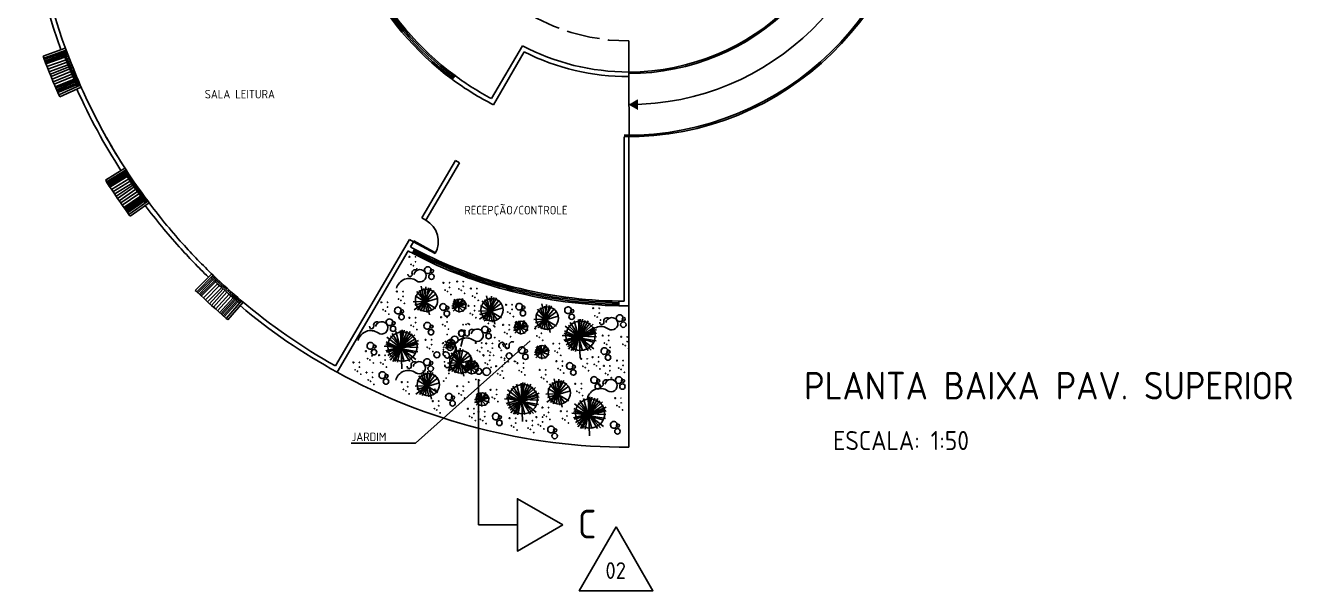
# Model space of a CAD drawing. Extents: x 115 to 1469, y 94 to 338.
# Drawn here: x 184.39 to 225.22, y 285.01 to 303.24 of the extents above; entities that cross this region are included whole.
import ezdxf

# ---------------------------------------------------------------- set-up
doc = ezdxf.new("R2010")
doc.units = 0
doc.linetypes.add('ACAD_ISO02W100', pattern=[15, 12, -3])
doc.layers.get('0').update_dxf_attribs({"linetype": 'CONTINUOUS'})
for name, color, linetype in [('1', 7, 'CONTINUOUS'), ('PAREDE', 6, 'CONTINUOUS'), ('PROJ', 1, 'CONTINUOUS')]:
    doc.layers.add(name, color=color, linetype=linetype)
doc.styles.get("Standard").update_dxf_attribs({"font": 'ISOCP'})

msp = doc.modelspace()

# ---------------------------------------------------------------- hatches: boundary and pattern name
msp.add_hatch(color=2).paths.add_polyline_path([(203.841, 300.68), (204.144, 300.511), (204.139, 300.858)])

# ---------------------------------------------------------------- linework, layer by layer
at = {"color": 1}
msp.add_line((203.845, 301.585), (203.861, 299.644), dxfattribs=at)
at = {"color": 3}
for p, q in [((196.906, 296.263), (196.921, 296.29)), ((196.906, 296.263), (197.608, 295.879)), ((196.921, 296.29), (197.622, 295.905)), ((197.608, 295.879), (197.622, 295.905)), ((197.157, 294.827), (197.345, 293.978)), ((197.309, 294.809), (197.237, 294.013)), ((197.246, 294.756), (197.425, 293.906)), ((197.264, 294.362), (197.47, 294.764)), ((197.291, 294.326), (197.389, 294.773)), ((197.255, 294.335), (196.898, 294.326)), ((197.64, 294.586), (196.924, 294.067)), ((197.684, 294.434), (196.951, 294.219)), ((196.96, 294.514), (197.631, 294.112)), ((197.014, 294.657), (197.506, 294.049)), ((197.559, 294.684), (197.041, 294.058)), ((197.255, 294.326), (197.103, 294.702)), ((197.273, 294.326), (197.13, 294.022)), ((198.544, 294.379), (198.187, 294.021)), ((198.187, 294.361), (198.518, 294.012)), ((198.223, 294.405), (198.366, 294.191)), ((198.321, 294.423), (198.375, 293.976)), ((198.348, 294.414), (198.375, 294.244)), ((198.5, 294.432), (198.357, 294.182)), ((198.589, 294.325), (198.384, 294.182)), ((199.123, 294.351), (199.615, 293.743)), ((199.668, 294.378), (199.15, 293.752)), ((199.364, 294.02), (199.212, 294.395)), ((199.266, 294.521), (199.454, 293.671)), ((199.418, 294.503), (199.347, 293.707)), ((199.355, 294.449), (199.534, 293.6)), ((199.373, 294.056), (199.579, 294.458)), ((199.4, 294.02), (199.499, 294.467)), ((198.625, 294.262), (198.142, 294.11)), ((198.142, 294.2), (198.366, 294.182)), ((198.169, 294.271), (198.616, 294.11)), ((199.364, 294.029), (199.007, 294.02)), ((199.749, 294.279), (199.034, 293.761)), ((199.794, 294.127), (199.06, 293.913)), ((199.069, 294.208), (199.74, 293.805)), ((199.382, 294.02), (199.239, 293.716)), ((201.531, 294.014), (200.815, 293.495)), ((200.851, 293.942), (201.522, 293.54)), ((200.905, 294.085), (201.396, 293.477)), ((201.45, 294.112), (200.931, 293.486)), ((201.146, 293.754), (200.994, 294.13)), ((201.048, 294.255), (201.235, 293.406)), ((201.2, 294.237), (201.128, 293.441)), ((201.137, 294.183), (201.316, 293.334)), ((201.155, 293.79), (201.361, 294.192)), ((201.182, 293.754), (201.28, 294.201)), ((200.61, 293.555), (200.128, 293.403)), ((200.154, 293.564), (200.601, 293.403)), ((200.53, 293.671), (200.172, 293.314)), ((200.172, 293.653), (200.503, 293.305)), ((200.208, 293.698), (200.351, 293.483)), ((200.306, 293.716), (200.36, 293.269)), ((200.333, 293.707), (200.36, 293.537)), ((200.485, 293.725), (200.342, 293.474)), ((200.575, 293.618), (200.369, 293.474)), ((201.146, 293.763), (200.788, 293.754)), ((201.575, 293.862), (200.842, 293.647)), ((201.164, 293.754), (201.021, 293.45)), ((201.792, 293.537), (202.722, 292.812)), ((202.695, 293.608), (201.881, 292.875)), ((202.606, 293.635), (201.899, 292.795)), ((201.908, 293.573), (202.632, 292.768)), ((201.962, 293.653), (202.534, 292.75)), ((201.989, 292.75), (202.543, 293.716)), ((202.445, 293.725), (202.051, 292.75)), ((202.087, 293.716), (202.355, 292.741)), ((202.355, 293.76), (202.132, 292.723)), ((202.284, 293.769), (202.221, 293.188)), ((202.23, 293.751), (202.275, 292.508)), ((196.048, 293.188), (196.978, 292.464)), ((196.987, 293.143), (196.084, 292.589)), ((196.951, 293.26), (196.137, 292.527)), ((196.861, 293.287), (196.155, 292.446)), ((196.164, 293.224), (196.888, 292.419)), ((196.218, 293.305), (196.79, 292.401)), ((196.245, 292.401), (196.799, 293.367)), ((196.701, 293.376), (196.307, 292.401)), ((196.343, 293.367), (196.611, 292.392)), ((196.611, 293.412), (196.388, 292.375)), ((196.54, 293.421), (196.477, 292.839)), ((196.486, 293.403), (196.531, 292.16)), ((197.941, 292.835), (198.156, 293.103)), ((198.066, 293.13), (198.183, 292.799)), ((198.156, 293.103), (198.075, 292.817)), ((198.576, 293.425), (198.433, 292.888)), ((200.128, 293.492), (200.351, 293.474)), ((202.802, 293.197), (201.703, 293.242)), ((202.793, 293.063), (201.747, 293.251)), ((202.785, 293.358), (201.756, 293.09)), ((201.765, 293.313), (202.731, 293.009)), ((201.774, 293.385), (202.472, 293.063)), ((202.811, 293.313), (201.783, 293.045)), ((202.731, 293.492), (201.828, 292.938)), ((202.811, 293.43), (202.302, 293.215)), ((197.058, 292.848), (195.958, 292.893)), ((197.049, 292.714), (196.003, 292.902)), ((197.04, 293.009), (196.012, 292.741)), ((196.021, 292.965), (196.987, 292.661)), ((196.03, 293.036), (196.727, 292.714)), ((197.067, 292.965), (196.039, 292.696)), ((197.067, 293.081), (196.557, 292.866)), ((198.254, 293.049), (197.941, 292.835)), ((197.959, 293.032), (198.263, 292.924)), ((198.031, 292.084), (198.263, 292.79)), ((198.665, 292.701), (198.147, 292.075)), ((198.361, 292.343), (198.209, 292.718)), ((198.263, 292.844), (198.451, 291.994)), ((198.415, 292.826), (198.344, 292.03)), ((198.352, 292.772), (198.531, 291.923)), ((198.397, 292.343), (198.496, 292.79)), ((201.291, 292.763), (200.808, 292.611)), ((200.808, 292.7), (201.032, 292.682)), ((200.835, 292.772), (201.282, 292.611)), ((201.211, 292.879), (200.853, 292.521)), ((200.853, 292.861), (201.184, 292.512)), ((200.889, 292.906), (201.032, 292.691)), ((200.987, 292.924), (201.041, 292.477)), ((201.014, 292.915), (201.041, 292.745)), ((201.166, 292.933), (201.023, 292.682)), ((201.255, 292.825), (201.05, 292.682)), ((198.361, 292.352), (198.004, 292.343)), ((198.746, 292.602), (198.031, 292.084)), ((198.791, 292.45), (198.057, 292.236)), ((198.066, 292.531), (198.737, 292.128)), ((198.12, 292.674), (198.612, 292.066)), ((198.379, 292.343), (198.236, 292.039)), ((198.737, 292.128), (198.746, 292.602)), ((197.075, 291.94), (197.567, 291.332)), ((197.621, 291.967), (197.102, 291.341)), ((197.317, 291.609), (197.165, 291.985)), ((197.218, 292.11), (197.406, 291.26)), ((197.37, 292.092), (197.299, 291.296)), ((197.308, 292.038), (197.487, 291.189)), ((197.326, 291.645), (197.531, 292.047)), ((197.352, 291.609), (197.451, 292.056)), ((197.701, 291.869), (196.986, 291.35)), ((197.746, 291.717), (197.013, 291.502)), ((197.022, 291.797), (197.692, 291.395)), ((199.936, 291.489), (200.865, 290.764)), ((200.839, 291.56), (200.025, 290.827)), ((200.749, 291.587), (200.043, 290.746)), ((200.052, 291.524), (200.776, 290.72)), ((200.105, 291.605), (200.678, 290.702)), ((200.132, 290.702), (200.687, 291.668)), ((200.588, 291.676), (200.195, 290.702)), ((200.231, 291.668), (200.499, 290.693)), ((200.499, 291.712), (200.275, 290.675)), ((200.427, 291.721), (200.365, 291.14)), ((200.374, 291.703), (200.418, 290.46)), ((201.92, 291.603), (201.204, 291.084)), ((201.24, 291.531), (201.911, 291.129)), ((201.294, 291.675), (201.785, 291.067)), ((201.839, 291.701), (201.32, 291.075)), ((201.535, 291.344), (201.383, 291.719)), ((201.437, 291.844), (201.625, 290.995)), ((201.589, 291.827), (201.517, 291.031)), ((201.526, 291.773), (201.705, 290.923)), ((201.544, 291.379), (201.75, 291.782)), ((201.571, 291.344), (201.669, 291.791)), ((199.362, 291.235), (198.879, 291.083)), ((198.879, 291.172), (199.103, 291.154)), ((198.906, 291.244), (199.353, 291.083)), ((199.282, 291.351), (198.924, 290.993)), ((198.924, 291.333), (199.255, 290.984)), ((198.96, 291.378), (199.103, 291.163)), ((199.058, 291.396), (199.112, 290.949)), ((199.085, 291.387), (199.112, 291.217)), ((199.237, 291.405), (199.094, 291.154)), ((199.327, 291.297), (199.121, 291.154)), ((200.946, 291.149), (199.846, 291.194)), ((200.937, 291.015), (199.891, 291.202)), ((200.928, 291.31), (199.9, 291.042)), ((199.909, 291.265), (200.874, 290.961)), ((199.918, 291.337), (200.615, 291.015)), ((200.955, 291.265), (199.927, 290.997)), ((200.874, 291.444), (199.971, 290.89)), ((200.955, 291.381), (200.445, 291.167)), ((201.535, 291.353), (201.177, 291.344)), ((201.964, 291.451), (201.231, 291.236)), ((201.553, 291.344), (201.41, 291.04)), ((203.001, 291.103), (202.187, 290.369)), ((202.911, 291.129), (202.205, 290.289)), ((202.214, 291.067), (202.938, 290.262)), ((202.268, 291.147), (202.84, 290.244)), ((202.294, 290.244), (202.849, 291.21)), ((202.75, 291.219), (202.357, 290.244)), ((202.393, 291.21), (202.661, 290.235)), ((202.661, 291.255), (202.438, 290.217)), ((202.589, 291.264), (202.527, 290.682)), ((202.536, 291.246), (202.581, 290.003)), ((203.108, 290.691), (202.008, 290.736)), ((203.099, 290.557), (202.053, 290.745)), ((203.09, 290.852), (202.062, 290.584)), ((202.071, 290.808), (203.037, 290.503)), ((202.08, 290.879), (202.777, 290.557)), ((203.117, 290.808), (202.089, 290.539)), ((202.098, 291.031), (203.028, 290.307)), ((203.037, 290.986), (202.133, 290.432)), ((203.117, 290.924), (202.607, 290.709))]:
    msp.add_line(p, q, dxfattribs=at)
for p, q in [((196.973, 289.764), (200.671, 293.067)), ((198.943, 292.379), (198.585, 292.021)), ((198.585, 292.361), (198.916, 292.012)), ((198.621, 292.406), (198.764, 292.191)), ((198.719, 292.423), (198.773, 291.976)), ((198.746, 292.415), (198.773, 292.245)), ((198.898, 292.432), (198.755, 292.182)), ((198.987, 292.325), (198.782, 292.182)), ((199.023, 292.263), (198.54, 292.111)), ((198.54, 292.2), (198.764, 292.182)), ((198.567, 292.271), (199.014, 292.111)), ((197.317, 291.618), (196.959, 291.609)), ((197.335, 291.609), (197.192, 291.305)), ((194.894, 289.763), (196.973, 289.764))]:
    msp.add_line(p, q)
for centre, radius in [((197.486, 295.136), 0.0881), ((196.522, 293.833), 0.0881), ((197.982, 293.947), 0.0881), ((200.433, 293.958), 0.0881), ((202.007, 293.843), 0.0881), ((196.25, 293.456), 0.0881), ((203.67, 293.587), 0.0881), ((197.471, 293.344), 0.0881), ((195.636, 292.699), 0.0881), ((197.662, 292.615), 0.0963), ((199.991, 292.582), 0.0963), ((200.516, 292.553), 0.0881), ((203.179, 292.529), 0.0881), ((197.46, 292.17), 0.0881), ((202.062, 292.047), 0.0881), ((196.022, 291.752), 0.0881), ((202.847, 291.595), 0.0881), ((203.644, 291.592), 0.0881), ((198.167, 291.053), 0.0881), ((199.677, 290.42), 0.0881), ((201.458, 289.999), 0.0881), ((203.481, 290.149), 0.0881)]:
    msp.add_circle(centre, radius)
for centre, radius in [((197.327, 294.371), 0.359), ((198.392, 294.209), 0.204), ((199.436, 294.065), 0.359), ((201.218, 293.799), 0.359), ((200.378, 293.501), 0.204), ((202.293, 293.229), 0.472), ((196.549, 292.88), 0.472), ((198.111, 292.969), 0.144), ((198.236, 293.103), 0.114), ((198.451, 293.3), 0.0934), ((199.327, 293.219), 0.0881), ((198.433, 292.388), 0.359), ((201.059, 292.709), 0.204), ((198.791, 292.209), 0.204), ((197.388, 291.654), 0.359), ((199.014, 292.084), 0.0963), ((199.265, 292.075), 0.122), ((200.436, 291.181), 0.472), ((201.607, 291.388), 0.359), ((199.13, 291.181), 0.204), ((202.598, 290.723), 0.472)]:
    msp.add_circle(centre, radius, dxfattribs=at)
at = {"color": 1}
msp.add_arc((196.91, 296.265), 0.797, 331.0511, 59.9353, dxfattribs=at)
at = {"color": 3}
for centre, radius, start, end in [((203.783, 309.109), 14.815, 242.4026, 268.9983), ((203.783, 309.109), 14.865, 242.4026, 268.9983), ((196.794, 295.206), 0.0689, 170.851, 16.7548), ((196.958, 295.255), 0.102, 58.111, 196.7548), ((197.117, 295.165), 0.199, 235.1714, 167.5988), ((196.765, 294.659), 0.418, 55.1714, 165.94), ((199.06, 293.925), 0.00725, 90, 270), ((199.06, 293.925), 0.00725, 270, 90), ((195.558, 293.526), 0.0689, 170.851, 16.7548), ((195.722, 293.575), 0.102, 58.111, 196.7548), ((195.88, 293.485), 0.199, 235.1714, 167.5988), ((199.21, 293.428), 0.108, 124.6445, 359.4814), ((202.949, 293.11), 0.418, 55.1714, 165.94), ((202.978, 293.657), 0.0689, 170.851, 16.7548), ((203.142, 293.706), 0.102, 58.111, 196.7548), ((203.301, 293.616), 0.199, 235.1714, 167.5988), ((195.528, 292.979), 0.418, 55.1714, 165.94), ((198.606, 292.742), 0.418, 55.1714, 165.94), ((198.467, 293.316), 0.102, 350.851, 239.5136), ((198.635, 293.289), 0.0689, 170.851, 16.7548), ((198.799, 293.338), 0.102, 58.111, 196.7548), ((198.958, 293.248), 0.199, 235.1714, 167.5988), ((198.092, 292.871), 0.112, 107.7263, 345.94), ((198.111, 292.812), 0.174, 337.6562, 107.7263), ((199.76, 292.91), 0.102, 350.851, 239.5136), ((199.928, 292.883), 0.0689, 170.851, 16.7548), ((200.092, 292.933), 0.102, 58.111, 196.7548), ((196.932, 292.289), 0.102, 58.111, 196.7548), ((197.091, 292.199), 0.199, 235.1714, 167.5988), ((197.999, 292.28), 0.0802, 174.4015, 75.4758), ((196.739, 291.693), 0.418, 55.1714, 165.94), ((196.768, 292.239), 0.0689, 170.851, 16.7548), ((197.885, 291.768), 0.00725, 90, 270), ((197.885, 291.768), 0.00725, 270, 90), ((202.922, 291.115), 0.418, 55.1714, 165.94), ((202.952, 291.662), 0.0689, 170.851, 16.7548), ((203.116, 291.711), 0.102, 58.111, 196.7548), ((203.274, 291.621), 0.199, 235.1714, 167.5988)]:
    msp.add_arc(centre, radius, start, end, dxfattribs=at)
at = {"linetype": 'Continuous'}
for centre, radius, start, end in [((196.776, 295.772), 0.0145, 90, 270), ((196.776, 295.772), 0.0145, 270, 90), ((196.972, 295.772), 0.00725, 90, 270), ((196.972, 295.619), 0.00725, 90, 270), ((196.972, 295.772), 0.00725, 270, 90), ((196.972, 295.619), 0.00725, 270, 90), ((196.83, 295.532), 0.00725, 90, 270), ((196.83, 295.532), 0.00725, 270, 90), ((196.906, 295.489), 0.00725, 90, 270), ((196.906, 295.489), 0.00725, 270, 90), ((197.015, 295.391), 0.00725, 90, 270), ((197.015, 295.391), 0.00725, 270, 90), ((197.502, 295.319), 0.0497, 90, 270), ((197.502, 295.319), 0.0497, 270, 90), ((197.873, 294.941), 0.0145, 90, 270), ((197.873, 294.941), 0.0145, 270, 90), ((198.069, 294.941), 0.00725, 90, 270), ((198.069, 294.788), 0.00725, 90, 270), ((198.069, 294.941), 0.00725, 270, 90), ((198.069, 294.788), 0.00725, 270, 90), ((198.315, 294.979), 0.0145, 90, 270), ((198.315, 294.979), 0.0145, 270, 90), ((198.37, 294.739), 0.00725, 90, 270), ((198.37, 294.739), 0.00725, 270, 90), ((198.511, 294.979), 0.00725, 90, 270), ((198.511, 294.826), 0.00725, 90, 270), ((198.511, 294.979), 0.00725, 270, 90), ((198.511, 294.826), 0.00725, 270, 90), ((198.758, 294.749), 0.0145, 90, 270), ((198.758, 294.749), 0.0145, 270, 90), ((198.953, 294.749), 0.00725, 90, 270), ((198.953, 294.749), 0.00725, 270, 90), ((195.874, 294.308), 0.0145, 90, 270), ((195.874, 294.308), 0.0145, 270, 90), ((196.374, 294.653), 0.0145, 90, 270), ((196.374, 294.653), 0.0145, 270, 90), ((196.428, 294.413), 0.00725, 90, 270), ((196.428, 294.413), 0.00725, 270, 90), ((196.504, 294.37), 0.00725, 90, 270), ((196.504, 294.37), 0.00725, 270, 90), ((196.57, 294.653), 0.00725, 90, 270), ((196.57, 294.5), 0.00725, 90, 270), ((196.57, 294.653), 0.00725, 270, 90), ((196.57, 294.5), 0.00725, 270, 90), ((197.928, 294.701), 0.00725, 90, 270), ((197.928, 294.701), 0.00725, 270, 90), ((198.004, 294.657), 0.00725, 90, 270), ((198.004, 294.657), 0.00725, 270, 90), ((198.113, 294.559), 0.00725, 90, 270), ((198.113, 294.559), 0.00725, 270, 90), ((198.446, 294.696), 0.00725, 90, 270), ((198.446, 294.696), 0.00725, 270, 90), ((198.555, 294.598), 0.00725, 90, 270), ((198.555, 294.598), 0.00725, 270, 90), ((198.812, 294.509), 0.00725, 90, 270), ((198.812, 294.509), 0.00725, 270, 90), ((198.888, 294.466), 0.00725, 90, 270), ((198.888, 294.466), 0.00725, 270, 90), ((198.953, 294.596), 0.00725, 90, 270), ((198.953, 294.596), 0.00725, 270, 90), ((198.997, 294.368), 0.00725, 90, 270), ((198.997, 294.368), 0.00725, 270, 90), ((195.928, 294.068), 0.00725, 90, 270), ((195.928, 294.068), 0.00725, 270, 90), ((196.004, 294.024), 0.00725, 90, 270), ((196.004, 294.024), 0.00725, 270, 90), ((196.07, 294.308), 0.00725, 90, 270), ((196.07, 294.155), 0.00725, 90, 270), ((196.07, 294.308), 0.00725, 270, 90), ((196.07, 294.155), 0.00725, 270, 90), ((196.113, 293.926), 0.00725, 90, 270), ((196.113, 293.926), 0.00725, 270, 90), ((196.538, 294.015), 0.0497, 90, 270), ((196.538, 294.015), 0.0497, 270, 90), ((196.613, 294.272), 0.00725, 90, 270), ((196.613, 294.272), 0.00725, 270, 90), ((197.998, 294.13), 0.0497, 90, 270), ((197.998, 294.13), 0.0497, 270, 90), ((198.681, 294.193), 0.0145, 90, 270), ((198.681, 294.193), 0.0145, 270, 90), ((198.735, 293.953), 0.00725, 90, 270), ((198.735, 293.953), 0.00725, 270, 90), ((198.811, 293.909), 0.00725, 90, 270), ((198.811, 293.909), 0.00725, 270, 90), ((198.877, 294.193), 0.00725, 90, 270), ((198.877, 294.04), 0.00725, 90, 270), ((198.877, 294.193), 0.00725, 270, 90), ((198.877, 294.04), 0.00725, 270, 90), ((199.892, 294.231), 0.0145, 90, 270), ((199.892, 294.231), 0.0145, 270, 90), ((199.946, 293.991), 0.00725, 90, 270), ((199.946, 293.991), 0.00725, 270, 90), ((200.022, 293.948), 0.00725, 90, 270), ((200.022, 293.948), 0.00725, 270, 90), ((200.088, 294.231), 0.00725, 90, 270), ((200.088, 294.078), 0.00725, 90, 270), ((200.088, 294.231), 0.00725, 270, 90), ((200.088, 294.078), 0.00725, 270, 90), ((200.449, 294.14), 0.0497, 90, 270), ((200.449, 294.14), 0.0497, 270, 90), ((202.023, 294.026), 0.0497, 90, 270), ((202.023, 294.026), 0.0497, 270, 90), ((202.699, 294.116), 0.0145, 90, 270), ((202.699, 294.116), 0.0145, 270, 90), ((202.895, 294.116), 0.00725, 90, 270), ((202.895, 293.963), 0.00725, 90, 270), ((202.895, 294.116), 0.00725, 270, 90), ((202.895, 293.963), 0.00725, 270, 90), ((196.266, 293.638), 0.0497, 90, 270), ((196.266, 293.638), 0.0497, 270, 90), ((196.777, 293.809), 0.0145, 90, 270), ((196.777, 293.809), 0.0145, 270, 90), ((196.832, 293.569), 0.00725, 90, 270), ((196.832, 293.569), 0.00725, 270, 90), ((196.908, 293.526), 0.00725, 90, 270), ((196.908, 293.526), 0.00725, 270, 90), ((196.973, 293.809), 0.00725, 90, 270), ((196.973, 293.657), 0.00725, 90, 270), ((196.973, 293.809), 0.00725, 270, 90), ((196.973, 293.657), 0.00725, 270, 90), ((197.487, 293.527), 0.0497, 90, 270), ((197.487, 293.527), 0.0497, 270, 90), ((197.796, 293.828), 0.0145, 90, 270), ((197.796, 293.828), 0.0145, 270, 90), ((197.851, 293.589), 0.00725, 90, 270), ((197.851, 293.589), 0.00725, 270, 90), ((197.927, 293.545), 0.00725, 90, 270), ((197.927, 293.545), 0.00725, 270, 90), ((197.992, 293.828), 0.00725, 90, 270), ((197.992, 293.676), 0.00725, 90, 270), ((197.992, 293.828), 0.00725, 270, 90), ((197.992, 293.676), 0.00725, 270, 90), ((198.505, 293.587), 0.00725, 90, 270), ((198.505, 293.587), 0.00725, 270, 90), ((198.603, 293.598), 0.00725, 90, 270), ((198.603, 293.598), 0.00725, 270, 90), ((198.668, 293.62), 0.00725, 90, 270), ((198.668, 293.62), 0.00725, 270, 90), ((198.712, 293.598), 0.00725, 90, 270), ((198.712, 293.598), 0.00725, 270, 90), ((198.92, 293.811), 0.00725, 90, 270), ((198.92, 293.811), 0.00725, 270, 90), ((199.115, 293.816), 0.00725, 90, 270), ((199.115, 293.816), 0.00725, 270, 90), ((199.202, 293.718), 0.00725, 90, 270), ((199.202, 293.718), 0.00725, 270, 90), ((199.321, 293.63), 0.00725, 90, 270), ((199.321, 293.63), 0.00725, 270, 90), ((199.496, 293.554), 0.00725, 90, 270), ((199.496, 293.554), 0.00725, 270, 90), ((199.528, 293.522), 0.00725, 90, 270), ((199.528, 293.522), 0.00725, 270, 90), ((199.796, 293.579), 0.0145, 90, 270), ((199.796, 293.579), 0.0145, 270, 90), ((199.992, 293.579), 0.00725, 90, 270), ((199.992, 293.579), 0.00725, 270, 90), ((200.131, 293.85), 0.00725, 90, 270), ((200.131, 293.85), 0.00725, 270, 90), ((202.753, 293.876), 0.00725, 90, 270), ((202.753, 293.876), 0.00725, 270, 90), ((202.829, 293.833), 0.00725, 90, 270), ((202.829, 293.833), 0.00725, 270, 90), ((202.938, 293.735), 0.00725, 90, 270), ((202.938, 293.735), 0.00725, 270, 90), ((203.686, 293.77), 0.0497, 90, 270), ((203.686, 293.77), 0.0497, 270, 90), ((197.017, 293.428), 0.00725, 90, 270), ((197.017, 293.428), 0.00725, 270, 90), ((197.296, 293.099), 0.0145, 90, 270), ((197.296, 293.099), 0.0145, 270, 90), ((197.492, 293.099), 0.00725, 90, 270), ((197.492, 293.099), 0.00725, 270, 90), ((197.993, 293.271), 0.00725, 90, 270), ((197.993, 293.271), 0.00725, 270, 90), ((198.036, 293.447), 0.00725, 90, 270), ((198.036, 293.447), 0.00725, 270, 90), ((199.343, 293.402), 0.0497, 90, 270), ((199.343, 293.402), 0.0497, 270, 90), ((199.528, 293.173), 0.00725, 90, 270), ((199.528, 293.173), 0.00725, 270, 90), ((199.85, 293.339), 0.00725, 90, 270), ((199.85, 293.339), 0.00725, 270, 90), ((199.926, 293.296), 0.00725, 90, 270), ((199.926, 293.296), 0.00725, 270, 90), ((199.992, 293.426), 0.00725, 90, 270), ((199.992, 293.426), 0.00725, 270, 90), ((200.035, 293.198), 0.00725, 90, 270), ((200.035, 293.198), 0.00725, 270, 90), ((200.834, 293.464), 0.0145, 90, 270), ((200.834, 293.464), 0.0145, 270, 90), ((200.888, 293.224), 0.00725, 90, 270), ((200.888, 293.224), 0.00725, 270, 90), ((200.964, 293.181), 0.00725, 90, 270), ((200.964, 293.181), 0.00725, 270, 90), ((201.03, 293.464), 0.00725, 90, 270), ((201.03, 293.311), 0.00725, 90, 270), ((201.03, 293.464), 0.00725, 270, 90), ((201.03, 293.311), 0.00725, 270, 90), ((203.006, 293.234), 0.0145, 90, 270), ((203.006, 293.234), 0.0145, 270, 90), ((203.202, 293.234), 0.00725, 90, 270), ((203.202, 293.234), 0.00725, 270, 90), ((203.602, 293.195), 0.0145, 90, 270), ((203.602, 293.195), 0.0145, 270, 90), ((203.798, 293.195), 0.00725, 90, 270), ((203.798, 293.195), 0.00725, 270, 90), ((195.374, 292.735), 0.0145, 90, 270), ((195.374, 292.735), 0.0145, 270, 90), ((195.57, 292.735), 0.00725, 90, 270), ((195.57, 292.735), 0.00725, 270, 90), ((195.652, 292.882), 0.0497, 90, 270), ((195.652, 292.882), 0.0497, 270, 90), ((197.351, 292.86), 0.00725, 90, 270), ((197.351, 292.86), 0.00725, 270, 90), ((197.427, 292.816), 0.00725, 90, 270), ((197.427, 292.816), 0.00725, 270, 90), ((197.492, 292.947), 0.00725, 90, 270), ((197.492, 292.947), 0.00725, 270, 90), ((197.536, 292.718), 0.00725, 90, 270), ((197.536, 292.718), 0.00725, 270, 90), ((197.852, 292.988), 0.00725, 90, 270), ((197.852, 292.988), 0.00725, 90, 270), ((197.852, 292.988), 0.00725, 270, 90), ((197.852, 292.988), 0.00725, 270, 90), ((197.874, 292.999), 0.00725, 90, 270), ((197.874, 292.781), 0.00725, 90, 270), ((197.874, 292.715), 0.00725, 90, 270), ((197.874, 292.999), 0.00725, 270, 90), ((197.874, 292.781), 0.00725, 270, 90), ((197.874, 292.715), 0.00725, 270, 90), ((197.885, 292.857), 0.00725, 90, 270), ((197.885, 292.857), 0.00725, 270, 90), ((197.917, 292.922), 0.00725, 90, 270), ((197.917, 292.922), 0.00725, 270, 90), ((197.928, 292.933), 0.00725, 90, 270), ((197.928, 292.933), 0.00725, 270, 90), ((197.939, 293.042), 0.00725, 90, 270), ((197.939, 293.042), 0.00725, 270, 90), ((198.913, 292.997), 0.0145, 90, 270), ((198.913, 292.997), 0.0145, 270, 90), ((198.967, 292.757), 0.00725, 90, 270), ((198.967, 292.757), 0.00725, 270, 90), ((199.043, 292.713), 0.00725, 90, 270), ((199.043, 292.713), 0.00725, 270, 90), ((199.109, 292.997), 0.00725, 90, 270), ((199.109, 292.844), 0.00725, 90, 270), ((199.109, 292.997), 0.00725, 270, 90), ((199.109, 292.844), 0.00725, 270, 90), ((199.253, 292.982), 0.0145, 90, 270), ((199.253, 292.982), 0.0145, 270, 90), ((199.307, 292.743), 0.00725, 90, 270), ((199.307, 292.743), 0.00725, 270, 90), ((199.384, 292.699), 0.00725, 90, 270), ((199.384, 292.699), 0.00725, 270, 90), ((199.449, 292.982), 0.00725, 90, 270), ((199.449, 292.83), 0.00725, 90, 270), ((199.449, 292.982), 0.00725, 270, 90), ((199.449, 292.83), 0.00725, 270, 90), ((199.67, 293.064), 0.00725, 90, 270), ((199.67, 293.064), 0.00725, 270, 90), ((199.735, 292.759), 0.00725, 90, 270), ((199.735, 292.759), 0.00725, 270, 90), ((199.768, 293.02), 0.00725, 90, 270), ((199.768, 293.02), 0.00725, 270, 90), ((199.79, 292.944), 0.00725, 90, 270), ((199.79, 292.944), 0.00725, 270, 90), ((199.811, 292.901), 0.00725, 90, 270), ((199.811, 292.901), 0.00725, 270, 90), ((199.909, 292.966), 0.00725, 90, 270), ((199.909, 292.846), 0.00725, 90, 270), ((199.909, 292.966), 0.00725, 270, 90), ((199.909, 292.846), 0.00725, 270, 90), ((200.532, 292.736), 0.0497, 90, 270), ((200.532, 292.736), 0.0497, 270, 90), ((201.073, 293.083), 0.00725, 90, 270), ((201.073, 293.083), 0.00725, 270, 90), ((201.415, 292.975), 0.0145, 90, 270), ((201.415, 292.975), 0.0145, 270, 90), ((201.469, 292.736), 0.00725, 90, 270), ((201.469, 292.736), 0.00725, 270, 90), ((201.545, 292.692), 0.00725, 90, 270), ((201.545, 292.692), 0.00725, 270, 90), ((201.61, 292.975), 0.00725, 90, 270), ((201.61, 292.823), 0.00725, 90, 270), ((201.61, 292.975), 0.00725, 270, 90), ((201.61, 292.823), 0.00725, 270, 90), ((203.061, 292.994), 0.00725, 90, 270), ((203.061, 292.994), 0.00725, 270, 90), ((203.137, 292.95), 0.00725, 90, 270), ((203.137, 292.95), 0.00725, 270, 90), ((203.195, 292.711), 0.0497, 90, 270), ((203.202, 293.081), 0.00725, 90, 270), ((203.195, 292.711), 0.0497, 270, 90), ((203.202, 293.081), 0.00725, 270, 90), ((203.246, 292.852), 0.00725, 90, 270), ((203.246, 292.852), 0.00725, 270, 90), ((203.657, 292.956), 0.00725, 90, 270), ((203.657, 292.956), 0.00725, 270, 90), ((203.733, 292.912), 0.00725, 90, 270), ((203.733, 292.912), 0.00725, 270, 90), ((203.798, 293.043), 0.00725, 90, 270), ((203.798, 293.043), 0.00725, 270, 90), ((203.842, 292.814), 0.00725, 90, 270), ((203.842, 292.814), 0.00725, 270, 90), ((194.97, 292.371), 0.0145, 90, 270), ((194.97, 292.371), 0.0145, 270, 90), ((195.166, 292.371), 0.00725, 90, 270), ((195.166, 292.371), 0.00725, 270, 90), ((195.428, 292.495), 0.00725, 90, 270), ((195.428, 292.495), 0.00725, 270, 90), ((195.505, 292.452), 0.00725, 90, 270), ((195.505, 292.452), 0.00725, 270, 90), ((195.57, 292.582), 0.00725, 90, 270), ((195.57, 292.582), 0.00725, 270, 90), ((195.613, 292.354), 0.00725, 90, 270), ((195.613, 292.354), 0.00725, 270, 90), ((195.797, 292.601), 0.0145, 90, 270), ((195.797, 292.601), 0.0145, 270, 90), ((195.851, 292.361), 0.00725, 90, 270), ((195.851, 292.361), 0.00725, 270, 90), ((195.928, 292.318), 0.00725, 90, 270), ((195.928, 292.318), 0.00725, 270, 90), ((195.993, 292.601), 0.00725, 90, 270), ((195.993, 292.448), 0.00725, 90, 270), ((195.993, 292.601), 0.00725, 270, 90), ((195.993, 292.448), 0.00725, 270, 90), ((197.476, 292.352), 0.0497, 90, 270), ((197.476, 292.352), 0.0497, 270, 90), ((197.906, 292.389), 0.00725, 90, 270), ((197.906, 292.389), 0.00725, 270, 90), ((199.152, 292.615), 0.00725, 90, 270), ((199.152, 292.615), 0.00725, 270, 90), ((199.168, 292.594), 0.0145, 90, 270), ((199.168, 292.594), 0.0145, 270, 90), ((199.222, 292.354), 0.00725, 90, 270), ((199.222, 292.354), 0.00725, 270, 90), ((199.298, 292.31), 0.00725, 90, 270), ((199.298, 292.31), 0.00725, 270, 90), ((199.364, 292.594), 0.00725, 90, 270), ((199.364, 292.441), 0.00725, 90, 270), ((199.364, 292.594), 0.00725, 270, 90), ((199.364, 292.441), 0.00725, 270, 90), ((199.492, 292.601), 0.00725, 90, 270), ((199.492, 292.601), 0.00725, 270, 90), ((199.735, 292.53), 0.00725, 90, 270), ((199.735, 292.53), 0.00725, 270, 90), ((199.844, 292.498), 0.00725, 90, 270), ((199.844, 292.443), 0.00725, 90, 270), ((199.844, 292.498), 0.00725, 270, 90), ((199.844, 292.443), 0.00725, 270, 90), ((199.855, 292.356), 0.00725, 90, 270), ((199.855, 292.356), 0.00725, 270, 90), ((199.964, 292.389), 0.00725, 90, 270), ((199.964, 292.389), 0.00725, 270, 90), ((200.16, 292.41), 0.00725, 90, 270), ((200.16, 292.41), 0.00725, 270, 90), ((200.192, 292.4), 0.00725, 90, 270), ((200.192, 292.4), 0.00725, 270, 90), ((200.259, 292.346), 0.0145, 90, 270), ((200.259, 292.346), 0.0145, 270, 90), ((200.455, 292.346), 0.00725, 90, 270), ((200.455, 292.346), 0.00725, 270, 90), ((201.514, 292.41), 0.0145, 90, 270), ((201.514, 292.41), 0.0145, 270, 90), ((201.654, 292.594), 0.00725, 90, 270), ((201.654, 292.594), 0.00725, 270, 90), ((201.71, 292.41), 0.00725, 90, 270), ((201.71, 292.41), 0.00725, 270, 90), ((202.314, 292.486), 0.0145, 90, 270), ((202.314, 292.486), 0.0145, 270, 90), ((202.51, 292.486), 0.00725, 90, 270), ((202.51, 292.333), 0.00725, 90, 270), ((202.51, 292.486), 0.00725, 270, 90), ((202.51, 292.333), 0.00725, 270, 90), ((202.679, 292.543), 0.0145, 90, 270), ((202.679, 292.543), 0.0145, 270, 90), ((202.734, 292.304), 0.00725, 90, 270), ((202.734, 292.304), 0.00725, 270, 90), ((202.875, 292.543), 0.00725, 90, 270), ((202.875, 292.391), 0.00725, 90, 270), ((202.875, 292.543), 0.00725, 270, 90), ((202.875, 292.391), 0.00725, 270, 90), ((203.468, 292.428), 0.0145, 90, 270), ((203.468, 292.428), 0.0145, 270, 90), ((203.663, 292.428), 0.00725, 90, 270), ((203.663, 292.276), 0.00725, 90, 270), ((203.663, 292.428), 0.00725, 270, 90), ((203.663, 292.276), 0.00725, 270, 90), ((195.025, 292.131), 0.00725, 90, 270), ((195.025, 292.131), 0.00725, 270, 90), ((195.101, 292.087), 0.00725, 90, 270), ((195.101, 292.087), 0.00725, 270, 90), ((195.166, 292.218), 0.00725, 90, 270), ((195.166, 292.218), 0.00725, 270, 90), ((195.21, 291.989), 0.00725, 90, 270), ((195.21, 291.989), 0.00725, 270, 90), ((195.393, 292.045), 0.0145, 90, 270), ((195.393, 292.045), 0.0145, 270, 90), ((195.589, 292.045), 0.00725, 90, 270), ((195.589, 291.892), 0.00725, 90, 270), ((195.589, 292.045), 0.00725, 270, 90), ((195.589, 291.892), 0.00725, 270, 90), ((196.038, 291.935), 0.0497, 90, 270), ((196.036, 292.219), 0.00725, 90, 270), ((196.036, 292.219), 0.00725, 270, 90), ((196.038, 291.935), 0.0497, 270, 90), ((197.928, 292.247), 0.00725, 90, 270), ((197.928, 292.247), 0.00725, 270, 90), ((197.961, 291.866), 0.00725, 90, 270), ((197.961, 291.866), 0.00725, 270, 90), ((198.048, 292.018), 0.00725, 90, 270), ((198.048, 292.018), 0.00725, 270, 90), ((199.407, 292.212), 0.00725, 90, 270), ((199.407, 292.212), 0.00725, 270, 90), ((199.572, 292.247), 0.0145, 90, 270), ((199.572, 292.247), 0.0145, 270, 90), ((199.626, 292.007), 0.00725, 90, 270), ((199.626, 292.007), 0.00725, 270, 90), ((199.702, 291.964), 0.00725, 90, 270), ((199.702, 291.964), 0.00725, 270, 90), ((199.768, 292.247), 0.00725, 90, 270), ((199.768, 292.095), 0.00725, 90, 270), ((199.768, 292.247), 0.00725, 270, 90), ((199.768, 292.095), 0.00725, 270, 90), ((199.811, 291.866), 0.00725, 90, 270), ((199.811, 291.866), 0.00725, 270, 90), ((200.314, 292.106), 0.00725, 90, 270), ((200.314, 292.106), 0.00725, 270, 90), ((200.39, 292.063), 0.00725, 90, 270), ((200.39, 292.063), 0.00725, 270, 90), ((200.455, 292.194), 0.00725, 90, 270), ((200.455, 292.194), 0.00725, 270, 90), ((200.499, 291.965), 0.00725, 90, 270), ((200.499, 291.965), 0.00725, 270, 90), ((200.975, 292.127), 0.0145, 90, 270), ((200.975, 292.127), 0.0145, 270, 90), ((201.03, 291.887), 0.00725, 90, 270), ((201.03, 291.887), 0.00725, 270, 90), ((201.171, 292.127), 0.00725, 90, 270), ((201.171, 291.974), 0.00725, 90, 270), ((201.171, 292.127), 0.00725, 270, 90), ((201.171, 291.974), 0.00725, 270, 90), ((201.568, 292.17), 0.00725, 90, 270), ((201.568, 292.17), 0.00725, 270, 90), ((201.644, 292.127), 0.00725, 90, 270), ((201.644, 292.127), 0.00725, 270, 90), ((201.71, 292.257), 0.00725, 90, 270), ((201.71, 292.257), 0.00725, 270, 90), ((201.753, 292.028), 0.00725, 90, 270), ((201.753, 292.028), 0.00725, 270, 90), ((202.078, 292.229), 0.0497, 90, 270), ((202.078, 292.229), 0.0497, 270, 90), ((202.368, 292.246), 0.00725, 90, 270), ((202.368, 292.246), 0.00725, 270, 90), ((202.445, 292.202), 0.00725, 90, 270), ((202.445, 292.202), 0.00725, 270, 90), ((202.554, 292.104), 0.00725, 90, 270), ((202.554, 292.104), 0.00725, 270, 90), ((202.81, 292.26), 0.00725, 90, 270), ((202.81, 292.26), 0.00725, 270, 90), ((202.919, 292.162), 0.00725, 90, 270), ((202.919, 292.162), 0.00725, 270, 90), ((203.045, 292.256), 0.0145, 90, 270), ((203.045, 292.256), 0.0145, 270, 90), ((203.099, 292.016), 0.00725, 90, 270), ((203.099, 292.016), 0.00725, 270, 90), ((203.175, 291.972), 0.00725, 90, 270), ((203.175, 291.972), 0.00725, 270, 90), ((203.241, 292.256), 0.00725, 90, 270), ((203.241, 292.103), 0.00725, 90, 270), ((203.241, 292.256), 0.00725, 270, 90), ((203.241, 292.103), 0.00725, 270, 90), ((203.284, 291.874), 0.00725, 90, 270), ((203.284, 291.874), 0.00725, 270, 90), ((203.522, 292.188), 0.00725, 90, 270), ((203.522, 292.188), 0.00725, 270, 90), ((203.598, 292.145), 0.00725, 90, 270), ((203.598, 292.145), 0.00725, 270, 90), ((203.707, 292.047), 0.00725, 90, 270), ((203.707, 292.047), 0.00725, 270, 90), ((195.448, 291.805), 0.00725, 90, 270), ((195.448, 291.805), 0.00725, 270, 90), ((195.524, 291.761), 0.00725, 90, 270), ((195.524, 291.761), 0.00725, 270, 90), ((195.633, 291.663), 0.00725, 90, 270), ((195.633, 291.663), 0.00725, 270, 90), ((196.527, 291.738), 0.0145, 90, 270), ((196.527, 291.738), 0.0145, 270, 90), ((196.582, 291.498), 0.00725, 90, 270), ((196.582, 291.498), 0.00725, 270, 90), ((196.723, 291.738), 0.00725, 90, 270), ((196.723, 291.585), 0.00725, 90, 270), ((196.723, 291.738), 0.00725, 270, 90), ((196.723, 291.585), 0.00725, 270, 90), ((197.591, 291.506), 0.00725, 90, 270), ((197.591, 291.506), 0.00725, 270, 90), ((197.623, 291.474), 0.00725, 90, 270), ((197.623, 291.474), 0.00725, 270, 90), ((198.315, 291.603), 0.0145, 90, 270), ((198.315, 291.603), 0.0145, 270, 90), ((198.511, 291.603), 0.00725, 90, 270), ((198.511, 291.603), 0.00725, 270, 90), ((198.69, 291.735), 0.00725, 90, 270), ((198.69, 291.735), 0.00725, 270, 90), ((198.919, 291.822), 0.00725, 90, 270), ((198.919, 291.822), 0.00725, 270, 90), ((199.028, 291.79), 0.00725, 90, 270), ((199.028, 291.79), 0.00725, 270, 90), ((199.392, 291.488), 0.0145, 90, 270), ((199.392, 291.488), 0.0145, 270, 90), ((199.588, 291.488), 0.00725, 90, 270), ((199.588, 291.488), 0.00725, 270, 90), ((201.106, 291.844), 0.00725, 90, 270), ((201.106, 291.844), 0.00725, 270, 90), ((201.215, 291.746), 0.00725, 90, 270), ((201.215, 291.746), 0.00725, 270, 90), ((202.122, 291.68), 0.0145, 90, 270), ((202.122, 291.68), 0.0145, 270, 90), ((202.318, 291.68), 0.00725, 90, 270), ((202.318, 291.528), 0.00725, 90, 270), ((202.318, 291.68), 0.00725, 270, 90), ((202.318, 291.528), 0.00725, 270, 90), ((202.863, 291.777), 0.0497, 90, 270), ((202.863, 291.777), 0.0497, 270, 90), ((203.66, 291.775), 0.0497, 90, 270), ((203.66, 291.775), 0.0497, 270, 90), ((196.658, 291.454), 0.00725, 90, 270), ((196.658, 291.454), 0.00725, 270, 90), ((196.767, 291.356), 0.00725, 90, 270), ((196.767, 291.356), 0.00725, 270, 90), ((197.527, 291.124), 0.0145, 90, 270), ((197.527, 291.124), 0.0145, 270, 90), ((197.723, 291.124), 0.00725, 90, 270), ((197.723, 291.124), 0.00725, 270, 90), ((198.183, 291.235), 0.0497, 90, 270), ((198.183, 291.235), 0.0497, 270, 90), ((198.37, 291.364), 0.00725, 90, 270), ((198.37, 291.364), 0.00725, 270, 90), ((198.446, 291.32), 0.00725, 90, 270), ((198.446, 291.32), 0.00725, 270, 90), ((198.511, 291.451), 0.00725, 90, 270), ((198.511, 291.451), 0.00725, 270, 90), ((198.555, 291.222), 0.00725, 90, 270), ((198.555, 291.222), 0.00725, 270, 90), ((199.446, 291.249), 0.00725, 90, 270), ((199.446, 291.249), 0.00725, 270, 90), ((199.523, 291.205), 0.00725, 90, 270), ((199.523, 291.205), 0.00725, 270, 90), ((199.588, 291.336), 0.00725, 90, 270), ((199.588, 291.336), 0.00725, 270, 90), ((199.631, 291.107), 0.00725, 90, 270), ((199.631, 291.107), 0.00725, 270, 90), ((202.176, 291.441), 0.00725, 90, 270), ((202.176, 291.441), 0.00725, 270, 90), ((202.252, 291.397), 0.00725, 90, 270), ((202.252, 291.397), 0.00725, 270, 90), ((202.361, 291.299), 0.00725, 90, 270), ((202.361, 291.299), 0.00725, 270, 90), ((203.41, 291.22), 0.0145, 90, 270), ((203.41, 291.22), 0.0145, 270, 90), ((203.606, 291.22), 0.00725, 90, 270), ((203.606, 291.067), 0.00725, 90, 270), ((203.606, 291.067), 0.00725, 270, 90), ((197.582, 290.884), 0.00725, 90, 270), ((197.582, 290.884), 0.00725, 270, 90), ((197.658, 290.841), 0.00725, 90, 270), ((197.658, 290.841), 0.00725, 270, 90), ((197.723, 290.971), 0.00725, 90, 270), ((197.723, 290.971), 0.00725, 270, 90), ((197.767, 290.743), 0.00725, 90, 270), ((197.767, 290.743), 0.00725, 270, 90), ((198.661, 290.875), 0.0145, 90, 270), ((198.661, 290.875), 0.0145, 270, 90), ((198.857, 290.875), 0.00725, 90, 270), ((198.857, 290.722), 0.00725, 90, 270), ((198.857, 290.875), 0.00725, 270, 90), ((198.857, 290.722), 0.00725, 270, 90), ((199.007, 290.779), 0.0145, 90, 270), ((199.007, 290.779), 0.0145, 270, 90), ((199.203, 290.779), 0.00725, 90, 270), ((199.203, 290.779), 0.00725, 270, 90), ((199.693, 290.603), 0.0497, 90, 270), ((199.693, 290.603), 0.0497, 270, 90), ((201.064, 290.913), 0.0145, 90, 270), ((201.064, 290.913), 0.0145, 270, 90), ((201.119, 290.673), 0.00725, 90, 270), ((201.119, 290.673), 0.00725, 270, 90), ((201.26, 290.913), 0.00725, 90, 270), ((201.26, 290.76), 0.00725, 90, 270), ((201.26, 290.913), 0.00725, 270, 90), ((201.26, 290.76), 0.00725, 270, 90), ((201.66, 290.798), 0.0145, 90, 270), ((201.66, 290.798), 0.0145, 270, 90), ((201.856, 290.798), 0.00725, 90, 270), ((201.856, 290.645), 0.00725, 90, 270), ((201.856, 290.798), 0.00725, 270, 90), ((201.856, 290.645), 0.00725, 270, 90), ((203.464, 290.98), 0.00725, 90, 270), ((203.464, 290.98), 0.00725, 270, 90), ((203.541, 290.937), 0.00725, 90, 270), ((203.541, 290.937), 0.00725, 270, 90), ((203.649, 290.839), 0.00725, 90, 270), ((203.649, 290.839), 0.00725, 270, 90), ((198.716, 290.635), 0.00725, 90, 270), ((198.716, 290.635), 0.00725, 270, 90), ((198.792, 290.591), 0.00725, 90, 270), ((198.792, 290.591), 0.00725, 270, 90), ((198.901, 290.493), 0.00725, 90, 270), ((198.901, 290.493), 0.00725, 270, 90), ((199.062, 290.539), 0.00725, 90, 270), ((199.062, 290.539), 0.00725, 270, 90), ((199.138, 290.496), 0.00725, 90, 270), ((199.138, 290.496), 0.00725, 270, 90), ((199.203, 290.626), 0.00725, 90, 270), ((199.203, 290.626), 0.00725, 270, 90), ((199.247, 290.398), 0.00725, 90, 270), ((199.247, 290.398), 0.00725, 270, 90), ((200.007, 290.568), 0.0145, 90, 270), ((200.007, 290.568), 0.0145, 270, 90), ((200.062, 290.328), 0.00725, 90, 270), ((200.062, 290.328), 0.00725, 270, 90), ((200.138, 290.285), 0.00725, 90, 270), ((200.138, 290.285), 0.00725, 270, 90), ((200.203, 290.568), 0.00725, 90, 270), ((200.203, 290.415), 0.00725, 90, 270), ((200.203, 290.568), 0.00725, 270, 90), ((200.203, 290.415), 0.00725, 270, 90), ((200.545, 290.491), 0.0145, 90, 270), ((200.545, 290.491), 0.0145, 270, 90), ((200.6, 290.251), 0.00725, 90, 270), ((200.6, 290.251), 0.00725, 270, 90), ((200.741, 290.491), 0.00725, 90, 270), ((200.741, 290.339), 0.00725, 90, 270), ((200.741, 290.491), 0.00725, 270, 90), ((200.741, 290.339), 0.00725, 270, 90), ((200.872, 290.606), 0.0145, 90, 270), ((200.872, 290.606), 0.0145, 270, 90), ((200.927, 290.366), 0.00725, 90, 270), ((200.927, 290.366), 0.00725, 270, 90), ((201.003, 290.323), 0.00725, 90, 270), ((201.003, 290.323), 0.00725, 270, 90), ((201.068, 290.606), 0.00725, 90, 270), ((201.068, 290.454), 0.00725, 90, 270), ((201.068, 290.606), 0.00725, 270, 90), ((201.068, 290.454), 0.00725, 270, 90), ((201.195, 290.63), 0.00725, 90, 270), ((201.195, 290.63), 0.00725, 270, 90), ((201.304, 290.532), 0.00725, 90, 270), ((201.304, 290.532), 0.00725, 270, 90), ((201.715, 290.558), 0.00725, 90, 270), ((201.715, 290.558), 0.00725, 270, 90), ((201.791, 290.515), 0.00725, 90, 270), ((201.791, 290.515), 0.00725, 270, 90), ((201.9, 290.417), 0.00725, 90, 270), ((201.9, 290.417), 0.00725, 270, 90), ((203.497, 290.332), 0.0497, 90, 270), ((203.497, 290.332), 0.0497, 270, 90), ((200.247, 290.187), 0.00725, 90, 270), ((200.247, 290.187), 0.00725, 270, 90), ((200.676, 290.208), 0.00725, 90, 270), ((200.676, 290.208), 0.00725, 270, 90), ((200.785, 290.11), 0.00725, 90, 270), ((200.785, 290.11), 0.00725, 270, 90), ((201.112, 290.225), 0.00725, 90, 270), ((201.112, 290.225), 0.00725, 270, 90), ((201.474, 290.181), 0.0497, 90, 270), ((201.474, 290.181), 0.0497, 270, 90)]:
    msp.add_arc(centre, radius, start, end, dxfattribs=at)
for centre, radius, start, end in [((197.37, 295.345), 0.108, 124.6445, 359.4814), ((197.37, 295.345), 0.109, 354.4015, 124.6445), ((196.405, 294.042), 0.108, 124.6445, 359.4814), ((196.405, 294.041), 0.109, 354.4015, 124.6445), ((197.865, 294.156), 0.108, 124.6445, 359.4814), ((197.865, 294.156), 0.109, 354.4015, 124.6445), ((200.316, 294.167), 0.108, 124.6445, 359.4814), ((200.316, 294.166), 0.109, 354.4015, 124.6445), ((201.89, 294.052), 0.108, 124.6445, 359.4814), ((201.89, 294.052), 0.109, 354.4015, 124.6445), ((196.133, 293.665), 0.108, 124.6445, 359.4814), ((196.133, 293.664), 0.109, 354.4015, 124.6445), ((197.354, 293.553), 0.108, 124.6445, 359.4814), ((197.354, 293.553), 0.109, 354.4015, 124.6445), ((199.211, 293.428), 0.109, 354.4015, 124.6445), ((203.553, 293.796), 0.108, 124.6445, 359.4814), ((203.554, 293.796), 0.109, 354.4015, 124.6445), ((195.519, 292.908), 0.108, 124.6445, 359.4814), ((195.519, 292.908), 0.109, 354.4015, 124.6445), ((197.938, 292.641), 0.0766, 82.0176, 255.4758), ((197.929, 292.577), 0.141, 8.1729, 82.0176), ((200.399, 292.762), 0.108, 124.6445, 359.4814), ((200.399, 292.762), 0.109, 354.4015, 124.6445), ((203.062, 292.737), 0.108, 124.6445, 359.4814), ((203.062, 292.737), 0.109, 354.4015, 124.6445), ((197.343, 292.378), 0.108, 124.6445, 359.4814), ((197.343, 292.378), 0.109, 354.4015, 124.6445), ((197.993, 292.587), 0.0769, 164.2838, 8.1729), ((201.945, 292.256), 0.108, 124.6445, 359.4814), ((201.945, 292.255), 0.109, 354.4015, 124.6445), ((195.905, 291.961), 0.108, 124.6445, 359.4814), ((195.905, 291.961), 0.109, 354.4015, 124.6445), ((202.73, 291.804), 0.108, 124.6445, 359.4814), ((202.73, 291.803), 0.109, 354.4015, 124.6445), ((203.527, 291.801), 0.108, 124.6445, 359.4814), ((203.527, 291.801), 0.109, 354.4015, 124.6445), ((198.051, 291.262), 0.108, 124.6445, 359.4814), ((198.051, 291.261), 0.109, 354.4015, 124.6445), ((199.56, 290.629), 0.108, 124.6445, 359.4814), ((199.56, 290.629), 0.109, 354.4015, 124.6445), ((201.341, 290.207), 0.108, 124.6445, 359.4814), ((201.342, 290.207), 0.109, 354.4015, 124.6445), ((203.364, 290.358), 0.108, 124.6445, 359.4814), ((203.364, 290.358), 0.109, 354.4015, 124.6445)]:
    msp.add_arc(centre, radius, start, end)
at = {"layer": '1', "color": 253}
for p, q in [((185.619, 302.356), (185.007, 302.134)), ((185.637, 302.31), (185.024, 302.087)), ((185.655, 302.263), (185.041, 302.04)), ((185.673, 302.216), (185.058, 301.993)), ((185.706, 302.132), (185.089, 301.908)), ((185.713, 302.39), (185.666, 302.373)), ((185.731, 302.344), (185.684, 302.327)), ((185.749, 302.297), (185.702, 302.28)), ((185.767, 302.25), (185.72, 302.233)), ((185.8, 302.167), (185.753, 302.15)), ((185.833, 302.083), (185.786, 302.066)), ((185.739, 302.049), (185.119, 301.824)), ((185.773, 301.965), (185.15, 301.739)), ((185.798, 301.903), (185.181, 301.655)), ((185.225, 301.588), (185.825, 301.837)), ((185.259, 301.505), (185.86, 301.753)), ((185.294, 301.422), (185.895, 301.67)), ((185.867, 301.999), (185.82, 301.982)), ((185.904, 301.945), (185.845, 301.921)), ((185.872, 301.856), (185.931, 301.88)), ((185.906, 301.773), (185.964, 301.797)), ((185.941, 301.69), (185.998, 301.713)), ((185.328, 301.339), (185.93, 301.588)), ((185.362, 301.255), (185.966, 301.505)), ((185.382, 301.209), (185.986, 301.459)), ((185.401, 301.163), (186.006, 301.414)), ((185.42, 301.117), (186.027, 301.368)), ((185.439, 301.071), (186.047, 301.322)), ((185.977, 301.607), (186.033, 301.63)), ((186.012, 301.524), (186.067, 301.547)), ((186.032, 301.478), (186.086, 301.501)), ((186.053, 301.433), (186.105, 301.454)), ((186.073, 301.387), (186.124, 301.408)), ((186.093, 301.341), (186.144, 301.362)), ((187.596, 298.493), (187.042, 298.15)), ((187.623, 298.451), (187.069, 298.107)), ((187.65, 298.409), (187.095, 298.065)), ((187.677, 298.367), (187.121, 298.022)), ((187.727, 298.292), (187.169, 297.946)), ((187.776, 298.217), (187.216, 297.869)), ((187.826, 298.142), (187.264, 297.793)), ((187.864, 298.086), (187.311, 297.716)), ((187.368, 297.66), (187.904, 298.027)), ((187.852, 298.264), (187.819, 298.243)), ((187.903, 298.189), (187.869, 298.168)), ((187.939, 298.136), (187.906, 298.114)), ((187.946, 298.055), (187.979, 298.078)), ((187.997, 297.981), (188.031, 298.004)), ((187.418, 297.586), (187.955, 297.953)), ((187.469, 297.512), (188.007, 297.879)), ((187.52, 297.437), (188.058, 297.805)), ((187.571, 297.363), (188.11, 297.731)), ((187.599, 297.322), (188.139, 297.691)), ((187.627, 297.28), (188.168, 297.65)), ((187.655, 297.239), (188.198, 297.609)), ((188.048, 297.907), (188.083, 297.931)), ((188.1, 297.833), (188.135, 297.857)), ((188.152, 297.76), (188.188, 297.784)), ((188.181, 297.719), (188.217, 297.744)), ((188.21, 297.678), (188.247, 297.703)), ((188.239, 297.638), (188.276, 297.663)), ((188.268, 297.597), (188.306, 297.623)), ((187.684, 297.198), (188.227, 297.569)), ((190.488, 295.145), (190.453, 295.109)), ((190.418, 295.074), (189.961, 294.61)), ((190.454, 295.039), (189.996, 294.575)), ((190.49, 295.005), (190.032, 294.539)), ((190.527, 294.97), (190.067, 294.504)), ((190.592, 294.909), (190.131, 294.441)), ((190.658, 294.847), (190.195, 294.378)), ((190.725, 294.786), (190.26, 294.315)), ((190.774, 294.741), (190.324, 294.252)), ((190.524, 295.11), (190.489, 295.075)), ((190.561, 295.076), (190.526, 295.04)), ((190.597, 295.041), (190.562, 295.006)), ((190.663, 294.98), (190.628, 294.944)), ((190.729, 294.919), (190.694, 294.883)), ((190.795, 294.858), (190.76, 294.822)), ((190.842, 294.814), (190.808, 294.778)), ((190.861, 294.73), (190.895, 294.767)), ((190.392, 294.21), (190.828, 294.693)), ((190.459, 294.15), (190.895, 294.633)), ((190.526, 294.09), (190.962, 294.573)), ((190.592, 294.029), (191.029, 294.513)), ((190.659, 293.969), (191.097, 294.454)), ((190.696, 293.936), (191.135, 294.421)), ((190.733, 293.902), (191.173, 294.388)), ((190.77, 293.869), (191.211, 294.356)), ((190.808, 293.835), (191.249, 294.323)), ((190.928, 294.67), (190.962, 294.707)), ((190.995, 294.61), (191.029, 294.647)), ((191.063, 294.55), (191.096, 294.587)), ((191.131, 294.491), (191.164, 294.528)), ((191.168, 294.458), (191.202, 294.495)), ((191.206, 294.426), (191.24, 294.463)), ((191.244, 294.393), (191.278, 294.43)), ((191.282, 294.361), (191.316, 294.398))]:
    msp.add_line(p, q, dxfattribs=at)
at = {"layer": '1', "color": 21}
msp.add_lwpolyline([(203.437, 287.068), (202.249, 285.01), (204.626, 285.01)], close=True, dxfattribs=at)
at = {"layer": 'PAREDE'}
for p, q in [((185.684, 302.508), (184.966, 302.247)), ((200.419, 302.579), (199.425, 300.876)), ((185.708, 302.442), (184.99, 302.181)), ((200.477, 302.381), (199.483, 300.677)), ((203.845, 301.585), (203.845, 301.735)), ((186.166, 301.308), (185.478, 301.003)), ((198.246, 301.618), (198.154, 301.5)), ((186.193, 301.243), (185.507, 300.939)), ((203.695, 299.644), (203.695, 296.944)), ((203.845, 299.644), (203.845, 294.194)), ((198.26, 298.881), (197.18, 297.03)), ((198.26, 298.881), (198.388, 298.802)), ((187.604, 298.639), (186.979, 298.252)), ((187.642, 298.581), (187.016, 298.192)), ((198.388, 298.802), (197.309, 296.954)), ((188.341, 297.575), (187.736, 297.139)), ((188.383, 297.519), (187.777, 297.083)), ((197.309, 296.954), (197.18, 297.03)), ((203.695, 296.944), (203.695, 294.344)), ((196.777, 296.339), (194.392, 292.255)), ((196.732, 295.966), (194.448, 292.052)), ((196.906, 296.263), (196.777, 296.339)), ((196.906, 296.263), (196.808, 296.095)), ((196.874, 295.891), (196.943, 296.024)), ((190.402, 295.228), (189.875, 294.694)), ((190.452, 295.179), (189.925, 294.645)), ((191.361, 294.359), (190.872, 293.79)), ((203.525, 294.346), (203.522, 294.196)), ((191.414, 294.314), (190.926, 293.745)), ((198.998, 291.825), (198.998, 287.131)), ((203.695, 289.635), (203.695, 289.635)), ((198.998, 287.131), (200.259, 287.131))]:
    msp.add_line(p, q, dxfattribs=at)
at = {"layer": 'PAREDE', "color": 1}
msp.add_line((203.845, 294.194), (203.845, 289.635), dxfattribs=at)
at = {"layer": 'PAREDE'}
msp.add_lwpolyline([(201.721, 287.131), (200.259, 287.975), (200.259, 286.287)], close=True, dxfattribs=at)
at = {"layer": 'PAREDE', "color": 1}
for centre, radius, start, end in [((203.783, 309.109), 9.465, 180, 233.5103), ((203.783, 309.109), 9.315, 179.9793, 233.5318), ((203.773, 309.261), 20.073, 200.6521, 204.2933), ((225.757, 317.958), 42.949, 201.1783, 202.8113), ((203.845, 309.108), 19.323, 213.0113, 216.643), ((203.943, 308.982), 20.073, 212.5134, 216.1546), ((203.783, 309.109), 14.765, 242.4026, 268.9983), ((203.783, 309.109), 14.915, 242.4026, 268.9983), ((203.845, 309.108), 19.323, 226.1226, 229.752), ((203.845, 309.108), 20.073, 226.0956, 229.7368), ((203.845, 309.108), 19.473, 241.1462, 270)]:
    msp.add_arc(centre, radius, start, end, dxfattribs=at)
at = {"layer": 'PAREDE', "color": 3}
for centre, radius, start, end in [((203.783, 309.109), 9.415, 179.9932, 233.5174), ((203.783, 309.109), 9.365, 179.9862, 233.5245), ((203.773, 309.261), 19.423, 200.6754, 204.3064), ((203.773, 309.261), 19.373, 200.6773, 204.3074), ((203.943, 308.982), 19.423, 212.5367, 216.1677), ((203.943, 308.982), 19.373, 212.5386, 216.1687), ((203.845, 309.108), 19.373, 226.1207, 229.7509), ((203.845, 309.108), 19.423, 226.1189, 229.7499)]:
    msp.add_arc(centre, radius, start, end, dxfattribs=at)
at = {"layer": 'PAREDE', "color": 6}
msp.add_arc((203.783, 309.109), 9.465, 269.4661, 359.0819, dxfattribs=at)
at = {"layer": 'PAREDE'}
for centre, radius, start, end in [((203.783, 309.109), 9.415, 269.4661, 359.077), ((203.845, 309.108), 7.373, 270, 358.8342), ((203.845, 309.108), 7.423, 270, 358.8421), ((203.845, 309.108), 19.473, 182.7599, 199.9721), ((203.845, 309.108), 19.323, 183.1985, 200.1797), ((203.845, 309.108), 7.373, 242.3115, 270), ((203.773, 309.261), 20.073, 200.4523, 200.6521), ((203.845, 309.108), 7.523, 243.4041, 270), ((203.845, 309.108), 19.323, 203.8073, 208.9425), ((203.783, 309.109), 9.465, 233.5103, 242.9772), ((203.783, 309.109), 9.315, 233.5318, 242.1058), ((203.773, 309.261), 20.073, 204.2933, 204.4931), ((203.845, 309.108), 19.473, 204.014, 212.7961), ((203.845, 309.108), 19.323, 208.9425, 212.8037), ((203.845, 309.108), 19.323, 209.3873, 213.0113), ((203.943, 308.982), 20.073, 212.3136, 212.5134), ((203.845, 309.108), 19.473, 216.8422, 221.9038), ((203.845, 309.108), 19.323, 216.643, 221.9038), ((203.943, 308.982), 20.073, 216.1546, 216.3544), ((203.845, 309.108), 19.473, 221.929, 225.911), ((203.845, 309.108), 19.323, 221.9038, 226.1226), ((203.783, 309.109), 14.915, 241.7886, 242.4026), ((203.783, 309.109), 14.765, 241.8095, 242.4026), ((203.845, 309.108), 20.073, 225.8958, 226.0956), ((203.845, 309.108), 19.323, 229.752, 240.7123), ((203.783, 309.109), 14.765, 268.9983, 269.6577), ((203.845, 309.108), 19.473, 229.9548, 241.1462), ((203.783, 309.109), 14.915, 268.9983, 270.2374), ((203.845, 309.108), 20.073, 229.7368, 229.9366)]:
    msp.add_arc(centre, radius, start, end, dxfattribs=at)
at = {"layer": 'PROJ', "linetype": 'ACAD_ISO02W100', "ltscale": 0.09}
msp.add_line((203.845, 301.735), (203.845, 302.735), dxfattribs=at)
msp.add_arc((203.845, 309.108), 6.373, 94.0033, 270, dxfattribs=at)
at = {"layer": 'PROJ', "color": 2, "ltscale": 0.09}
msp.add_arc((203.845, 309.108), 8.423, 270, 358.9796, dxfattribs=at)

# ---------------------------------------------------------------- texts
at = {"attachment_point": 1}
for s, insert, char_height, width in [('SALA LEITURA', (190.179, 301.159), 0.27728, 4.0416), ('RECEPÇÃO/CONTROLE', (198.547, 297.419), 0.27728, 4.0416), (' JARDIM', (194.755, 290.109), 0.2773, 4.0416), ('C', (202.207, 287.62), 0.924, 0.7692), ('02', (203.094, 285.929), 0.5406, 0.4498)]:
    msp.add_mtext(s, dxfattribs=dict(at, insert=insert, char_height=char_height, width=width))
at = {"color": 6, "insert": (209.501, 292.065), "char_height": 0.89019, "width": 25.1392, "attachment_point": 1}
msp.add_mtext('PLANTA BAIXA PAV. SUPERIOR', dxfattribs=at)
at = {"color": 3, "insert": (210.433, 290.158), "char_height": 0.6139, "width": 17.33682, "attachment_point": 1}
msp.add_mtext('ESCALA: 1:50', dxfattribs=at)

doc.saveas('drawing.dxf')
